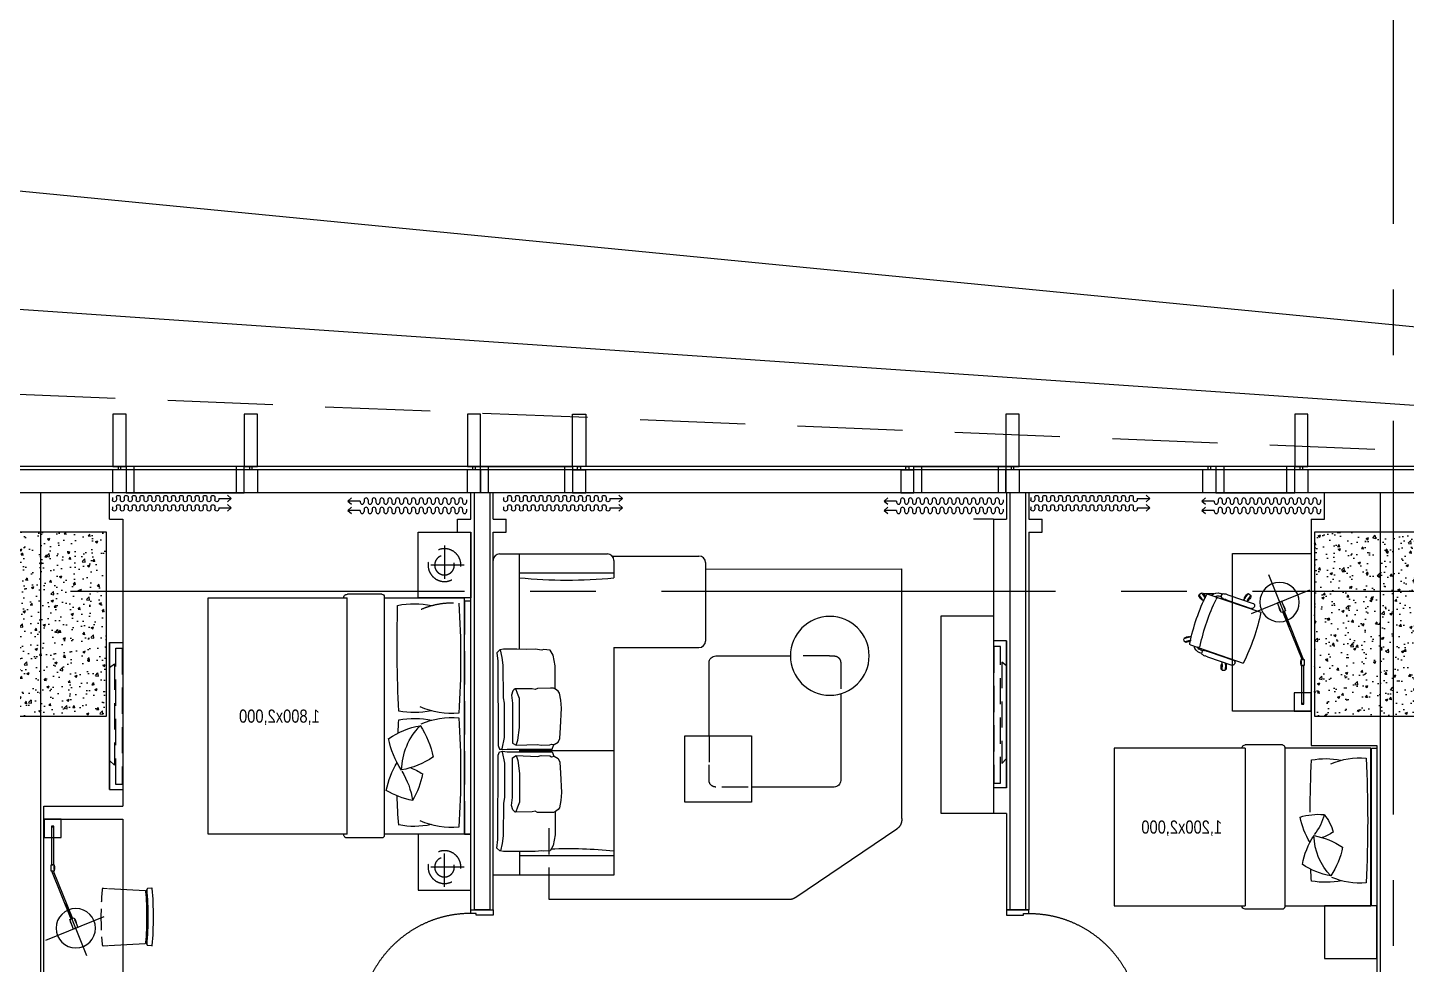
# Model space of a CAD drawing. Header units: millimetres. Extents: x 10000 to 302800, y 6800 to 229018.
# Drawn here: x 199378 to 209878, y 45836 to 52971 of the extents above; entities that cross this region are included whole.
import ezdxf
from ezdxf.enums import TextEntityAlignment as Align

# ---------------------------------------------------------------- set-up
doc = ezdxf.new("R2010")
doc.units = ezdxf.units.MM
doc.header["$LTSCALE"] = 400
doc.header["$MEASUREMENT"] = 0
for name, pattern in [('X-EXT_9F$0$DASHED', [3, 2, -1]), ('X-GRID_5~ROOF$0$CENTER2', [1.125, 0.75, -0.125, 0.125, -0.125]), ('X-ROOM TYPE-SR-2bay_1$0$CONTINOUS', [0]), ('X-ROOM TYPE-SR-2bay_1$0$DASHDOT', [1, 0.5, -0.25, 0, -0.25]), ('X-ROOM TYPE-SR-2bay_1$0$HIDDEN', [0.375, 0.25, -0.125]), ('X-ROOM TYPE-SR-2bay_1$0$X-ROOM TYPE-SR-1.3+1.7Bay$0$X-ROOM TYPE-SR-1.3+1.7Bay$0$HIDDEN2', [4.7625, 3.175, -1.5875]), ('X-ROOM TYPE-SR-2bay_1$0$X-ROOM TYPE-SR-2bay_1$0$HIDDEN2', [4.7625, 3.175, -1.5875]), ('X-ROOM TYPE-SR-2bay_1$0$X-ROOM TYPE-SR-2bay_1$0$PHANTOM2', [1.25, 0.625, -0.125, 0.125, -0.125, 0.125, -0.125]), ('X-ROOM TYPE-SR-2bay_1$0$X-ROOM TYPE-SR-3Bay$0$X-ROOM TYPE-SR-3Bay$0$HIDDEN2', [4.7625, 3.175, -1.5875])]:
    doc.linetypes.add(name, pattern=pattern)
doc.layers.get('0').update_dxf_attribs({"linetype": 'CONTINUOUS'})
for name, color, linetype in [('A-TXT1', 3, 'CONTINUOUS'), ('X-COL-9F$0$A-COL', 2, 'CONTINUOUS'), ('X-COL-9F$0$A-HAT', 252, 'CONTINUOUS'), ('X-EXT_9F$0$A-ELE3', 4, 'CONTINUOUS'), ('X-EXT_9F$0$A-ELES', 252, 'CONTINUOUS'), ('X-EXT_9F$0$A-OVHD', 7, 'X-EXT_9F$0$DASHED'), ('X-EXT_9F$0$A-WIN', 6, 'CONTINUOUS'), ('X-frame Hotel 9~19F$0$A-WINF', 4, 'CONTINUOUS'), ('X-GRID_5~ROOF$0$A-CEN1', 1, 'X-GRID_5~ROOF$0$CENTER2'), ('X-ROOM TYPE-SR-2bay_1$0$.WA_Built-in_Lower', 252, 'CONTINUOUS'), ('X-ROOM TYPE-SR-2bay_1$0$.WA_Curtain', 252, 'CONTINUOUS'), ('X-ROOM TYPE-SR-2bay_1$0$.WA_Door Swing', 252, 'CONTINUOUS'), ('X-ROOM TYPE-SR-2bay_1$0$.WA_FP_Furn', 252, 'X-ROOM TYPE-SR-2bay_1$0$CONTINOUS'), ('X-ROOM TYPE-SR-2bay_1$0$.WA_Furn', 252, 'CONTINUOUS'), ('X-ROOM TYPE-SR-2bay_1$0$.WA_Furn hidden', 252, 'CONTINUOUS'), ('X-ROOM TYPE-SR-2bay_1$0$.WA_Wall-Fin', 252, 'CONTINUOUS'), ('X-ROOM TYPE-SR-2bay_1$0$.WA_Wall-Finish', 252, 'CONTINUOUS'), ('X-ROOM TYPE-SR-2bay_1$0$A-WALD', 7, 'CONTINUOUS'), ('X-ROOM TYPE-SR-2bay_1$0$WA_Furn', 252, 'CONTINUOUS'), ('X-ROOM TYPE-SR-2bay_1$0$X-ROOM TYPE-SR-2bay_1$0$__Door-bomba', 252, 'CONTINUOUS'), ('X-ROOM TYPE-SR-2bay_1$0$X-ROOM TYPE-SR-2bay_1$0$ID_FP-FURN LOOSE', 252, 'CONTINUOUS'), ('X-ROOM TYPE-SR-2bay_1$0$X-ROOM TYPE-SR-3Bay$0$ID_FP-FURN LOOSE', 252, 'CONTINUOUS')]:
    doc.layers.add(name, color=color, linetype=linetype)
doc.styles.add('X-ROOM TYPE-SR-2bay_1$0$Hrtext', font='arial.ttf', dxfattribs={"width": 0.8})

# ---------------------------------------------------------------- blocks, each defined once
blk = doc.blocks.new('X-COL-9F$0$1200X1400_4~10F_C4A')
at = {"layer": 'X-COL-9F$0$A-HAT'}
h = blk.add_hatch(dxfattribs=at)
h.set_pattern_fill('AR-CONC', color=256)
h.set_pattern_definition([(50, (-225798.82, -65921.2), (182.18467, -15.93909), [19.05, -209.55]), (355, (-225798.82, -65921.2), (-35.24283, 191.05664), [15.24, -167.64]), (100.451, (-225783.63, -65922.53), (146.9425, 175.11669), [16.19, -178.09]), (46.1842, (-225798.82, -65870.4), (271.07904, -42.04233), [28.575, -314.325]), (96.6356, (-225776.23, -65873.9), (237.40423, 247.42556), [24.285, -267.135]), (351.184, (-225798.82, -65870.4), (237.4046, 247.42512), [22.86, -251.46]), (21, (-225773.42, -65883.1), (151.61488, -102.26552), [19.05, -209.55]), (326, (-225773.42, -65883.1), (61.80203, 184.18797), [15.24, -167.64]), (71.4514, (-225760.78, -65891.63), (213.41649, 81.92286), [16.19, -178.09]), (37.5, (-225798.817, -65921.206), (3.088603, 84.555039), [0, -165.608, 0, -170.18, 0, -168.275]), (7.5, (-225798.82, -65921.21), (66.819663, 100.180575), [0, -97.028, 0, -161.798, 0, -64.135]), (327.5, (-225855.46, -65921.206), (135.590595, -5.728744), [0, -63.5, 0, -198.12, 0, -262.89]), (317.5, (-225880.86, -65921.21), (148.12918, 25.42649), [0, -82.55, 0, -131.572, 0, -186.69])])
h.paths.add_polyline_path([(600, 1600), (-600, 1600), (-600, 200), (600, 200)])
at = {"layer": 'X-COL-9F$0$A-COL'}
blk.add_lwpolyline([(-600, 200), (600, 200), (600, 1600), (-600, 1600)], close=True, dxfattribs=at)
blk = doc.blocks.new('X-COL-9F')
at = {"layer": 'X-COL-9F$0$A-COL'}
for p in [(194599, 65921), (204999, 65921)]:
    blk.add_blockref('X-COL-9F$0$1200X1400_4~10F_C4A', p, dxfattribs=at)
blk = doc.blocks.new('X-frame Hotel 9~19F$0$frame_hotel(24Tglass)')
at = {"layer": 'X-frame Hotel 9~19F$0$A-WINF'}
for p, q in [((-50, 250), (50, 250)), ((-50, 74), (-50, 250)), ((50, 250), (50, 74)), ((-50, 74), (50, 74)), ((-11, 74), (-11, 50)), ((-11, 50), (11, 50)), ((11, 50), (11, 74))]:
    blk.add_line(p, q, dxfattribs=at)
blk = doc.blocks.new('X-frame Hotel 9~19F$0$operable window')
for p, q in [((600, 200), (0, 200)), ((0, 200), (0, 0)), ((60, 200), (60, 0)), ((540, 0), (540, 200)), ((600, 0), (600, 200)), ((0, 0), (600, 0))]:
    blk.add_line(p, q)
blk = doc.blocks.new('X-frame Hotel 9~19F')
at = {"layer": 'X-frame Hotel 9~19F$0$A-WINF'}
for p, q in [((196249, 68021), (195349, 68021)), ((195349, 68021), (195349, 67821)), ((195409, 68021), (195409, 67821)), ((196189, 67821), (196189, 68021)), ((196249, 67821), (196249, 68021)), ((198049, 67821), (198049, 68021)), ((198049, 68021), (198749, 68021)), ((198109, 67821), (198109, 68021)), ((198689, 68021), (198689, 67821)), ((198749, 68021), (198749, 67821)), ((201349, 67821), (201349, 68021)), ((201349, 68021), (202049, 68021)), ((201409, 67821), (201409, 68021)), ((201989, 68021), (201989, 67821)), ((202049, 68021), (202049, 67821)), ((195349, 67821), (196249, 67821)), ((198749, 67821), (198049, 67821)), ((202049, 67821), (201349, 67821))]:
    blk.add_line(p, q, dxfattribs=at)
for points in [[(195249, 68021), (195349, 68021), (195349, 68421), (195249, 68421)], [(197949, 68021), (198049, 68021), (198049, 68421), (197949, 68421)], [(202049, 68021), (202149, 68021), (202149, 68421), (202049, 68421)], [(204249, 68021), (204349, 68021), (204349, 68421), (204249, 68421)]]:
    blk.add_lwpolyline(points, close=True, dxfattribs=at)
at = {"layer": 'X-frame Hotel 9~19F$0$A-WINF', "color": 31, "true_color": 0xfecc66}
for points in [[(196249, 68021), (196349, 68021), (196349, 68421), (196249, 68421)], [(198849, 68021), (198749, 68021), (198749, 68421), (198849, 68421)]]:
    blk.add_lwpolyline(points, close=True, dxfattribs=at)
at = {"rotation": 180}
for p in [(195299, 68071), (196299, 68071), (197999, 68071), (202099, 68071), (203599, 68071), (204299, 68071)]:
    blk.add_blockref('X-frame Hotel 9~19F$0$frame_hotel(24Tglass)', p, dxfattribs=at)
at = {"xscale": -1, "rotation": 180}
for p in [(198799, 68071), (201299, 68071)]:
    blk.add_blockref('X-frame Hotel 9~19F$0$frame_hotel(24Tglass)', p, dxfattribs=at)
at = {"layer": 'X-frame Hotel 9~19F$0$A-WINF'}
blk.add_blockref('X-frame Hotel 9~19F$0$operable window', (203649, 67821), dxfattribs=at)
blk = doc.blocks.new('X-EXT_9F')
at = {"layer": 'X-EXT_9F$0$A-ELE3', "ltscale": 10}
blk.add_lwpolyline([(195249, 36521), (195249, 35721), (174649, 35721, -0.414214), (172349, 38021), (172349, 67371, -0.414214), (174649, 69671), (187999, 69671), (211949, 68021)], format="xyb", dxfattribs=at)
at = {"layer": 'X-EXT_9F$0$A-ELES'}
blk.add_lwpolyline([(195249, 36521), (195249, 35721), (174149, 35721, -0.414214), (171849, 38021), (171849, 67909, -0.056784), (171908, 68427), (172014, 68889, -0.349216), (174255, 70671), (188899, 70671), (216099, 68021)], format="xyb", dxfattribs=at)
at = {"layer": 'X-EXT_9F$0$A-ELES', "ltscale": 10}
blk.add_lwpolyline([(175649, 36721), (234349, 36721, 0.414214), (236149, 38521), (236149, 66021, 0.414214), (234349, 67821), (175649, 67821, 0.414214), (173849, 66021), (173849, 38521, 0.414214)], format="xyb", close=True, dxfattribs=at)
at = {"layer": 'X-EXT_9F$0$A-OVHD', "flags": 128}
blk.add_lwpolyline([(175049, 35721, -0.414214), (172749, 38021), (172749, 66571, -0.414214), (175049, 68871), (187149, 68871), (208149, 68021)], format="xyb", dxfattribs=at)
at = {"layer": 'X-EXT_9F$0$A-WIN', "ltscale": 10}
for points in [[(175649, 36521), (234349, 36521, 0.414214), (236349, 38521), (236349, 66021, 0.414214), (234349, 68021), (175649, 68021, 0.414214), (173649, 66021), (173649, 38521, 0.414214)], [(175649, 36545), (234349, 36545, 0.414214), (236325, 38521), (236325, 66021, 0.414214), (234349, 67997), (175649, 67997, 0.414214), (173673, 66021), (173673, 38521, 0.414214)]]:
    blk.add_lwpolyline(points, format="xyb", close=True, dxfattribs=at)
blk.add_blockref('X-frame Hotel 9~19F', (0, 0))
blk = doc.blocks.new('X-GRID_5~ROOF')
at = {"layer": 'X-GRID_5~ROOF$0$A-CEN1', "ltscale": 10}
blk.add_line((204999, 81871), (204999, 33068), dxfattribs=at)
blk.add_lwpolyline([(251927, 67071), (158517, 67071)], dxfattribs=at)
blk = doc.blocks.new('X-ROOM TYPE-SR-2bay_1$0$LAMP')
at = {"layer": 'X-ROOM TYPE-SR-2bay_1$0$.WA_Furn', "color": 8}
for p, q in [((72609, 26538), (72749, 26538)), ((72609, 26408), (72609, 26538)), ((72663, 26463), (72663, 26483)), ((72663, 26483), (72691, 26483)), ((72691, 26463), (72663, 26463)), ((72957, 26479), (72667, 26479)), ((72667, 26479), (72667, 26467)), ((72667, 26467), (72957, 26467)), ((72691, 26483), (72691, 26479)), ((72691, 26467), (72691, 26463)), ((72749, 26538), (72749, 26408)), ((72957, 26484), (72957, 26462)), ((73004, 26484), (72957, 26484)), ((72957, 26467), (72957, 26479)), ((72957, 26462), (73004, 26462)), ((72968, 26484), (72968, 26487)), ((72968, 26487), (72993, 26487)), ((72993, 26484), (72968, 26484)), ((72993, 26462), (72968, 26462)), ((72968, 26462), (72968, 26460)), ((72993, 26487), (72993, 26484)), ((72993, 26460), (72993, 26462)), ((73006, 26478), (73002, 26469)), ((73002, 26469), (73366, 26322)), ((73004, 26462), (73004, 26484)), ((73370, 26331), (73006, 26478)), ((73354, 26083), (73533, 26527)), ((72749, 26408), (72609, 26408)), ((72968, 26460), (72993, 26460)), ((73651, 26212), (73251, 26373)), ((73374, 26342), (73361, 26310)), ((73361, 26310), (73434, 26281)), ((73447, 26313), (73374, 26342)), ((73375, 26305), (73374, 26302)), ((73374, 26302), (73397, 26293)), ((73398, 26295), (73375, 26305)), ((73388, 26337), (73389, 26339)), ((73411, 26328), (73388, 26337)), ((73389, 26339), (73412, 26330)), ((73397, 26293), (73398, 26295)), ((73412, 26330), (73411, 26328)), ((73434, 26281), (73447, 26313))]:
    blk.add_line(p, q, dxfattribs=at)
blk.add_circle((73440, 26297), 150, dxfattribs=at)
blk = doc.blocks.new('X-ROOM TYPE-SR-2bay_1$0$A$C07D34A31')
at = {"layer": 'X-ROOM TYPE-SR-2bay_1$0$.WA_Furn'}
for p, q in [((0, 387), (3, 354)), ((2, 57), (17, 336)), ((438, 57), (423, 336)), ((440, 387), (437, 354))]:
    blk.add_line(p, q, dxfattribs=at)
at = {"layer": 'X-ROOM TYPE-SR-2bay_1$0$.WA_Furn', "linetype": 'X-ROOM TYPE-SR-2bay_1$0$HIDDEN'}
for p, q in [((0, 17), (2, 50)), ((440, 17), (438, 53))]:
    blk.add_line(p, q, dxfattribs=at)
at = {"layer": 'X-ROOM TYPE-SR-2bay_1$0$.WA_Furn'}
for centre, radius, start, end in [((3, 387), 3.23, 98.3031, 176.2573), ((220, -2025), 2425, 90, 95.1397), ((7, 355), 4, 185.2355, 275.1092), ((55, 435), 97.2, 238.7219, 252.0623), ((220, -2025), 2385, 90, 95.1092), ((26, 333), 9.17, 95.2592, 163.1912), ((220, -2035), 2385, 90, 94.6846), ((220, -2025), 2425, 84.8603, 90), ((220, -2025), 2385, 84.8908, 90), ((220, -2035), 2385, 85.3154, 90), ((385, 435), 97.2, 287.9377, 301.2781), ((414, 333), 9.17, 16.8088, 84.7408), ((433, 355), 4, 264.8908, 354.7645), ((437, 387), 3.23, 3.7427, 81.6969)]:
    blk.add_arc(centre, radius, start, end, dxfattribs=at)
at = {"layer": 'X-ROOM TYPE-SR-2bay_1$0$.WA_Furn', "linetype": 'X-ROOM TYPE-SR-2bay_1$0$HIDDEN'}
for centre, radius, start, end in [((9, 19), 9.51, 187.9798, 260.4792), ((220, 2425), 2425, 264.9811, 270), ((220, 2425), 2425, 270, 275.0189), ((431, 19), 9.51, 279.5208, 352.0202)]:
    blk.add_arc(centre, radius, start, end, dxfattribs=at)
blk = doc.blocks.new('X-ROOM TYPE-SR-2bay_1$0$窗帘')
for p, q in [((-375, 53), (-375, 71)), ((-375, -18), (-375, 0)), ((-345, 53), (-345, 71)), ((-345, -18), (-345, 0)), ((-315, 53), (-315, 71)), ((-315, -18), (-315, 0)), ((-285, 53), (-285, 71)), ((-285, -18), (-285, 0)), ((-255, 53), (-255, 71)), ((-255, -18), (-255, 0)), ((-225, 53), (-225, 71)), ((-225, -18), (-225, 0)), ((-195, 53), (-195, 71)), ((-195, -18), (-195, 0)), ((-165, 53), (-165, 71)), ((-165, -18), (-165, 0)), ((-135, 53), (-135, 71)), ((-135, -18), (-135, 0)), ((-105, 53), (-105, 71)), ((-105, -18), (-105, 0)), ((-75, 53), (-75, 71)), ((-75, -18), (-75, 0)), ((-45, 53), (-45, 71)), ((-45, -18), (-45, 0)), ((-15, 53), (-15, 71)), ((-15, -18), (-15, 0)), ((15, 53), (15, 71)), ((15, -18), (15, 0)), ((45, 53), (45, 71)), ((45, -18), (45, 0)), ((75, 53), (75, 71)), ((75, -18), (75, 0)), ((105, 53), (105, 71)), ((105, -18), (105, 0)), ((135, 53), (135, 71)), ((135, -18), (135, 0)), ((165, 53), (165, 71)), ((165, -18), (165, 0)), ((195, 53), (195, 71)), ((195, -18), (195, 0)), ((225, 53), (225, 71)), ((225, -18), (225, 0)), ((255, 53), (255, 71)), ((255, -18), (255, 0)), ((285, 53), (285, 71)), ((285, -18), (285, 0)), ((315, 53), (315, 71)), ((315, -18), (315, 0)), ((345, 53), (345, 71)), ((345, -18), (345, 0)), ((375, 53), (375, 71)), ((375, -18), (375, 0)), ((405, 53), (405, 71)), ((405, -18), (405, 0)), ((435, 62), (435, 71)), ((435, 62), (530, 62)), ((435, -9), (435, 0)), ((530, 62), (502, 87)), ((530, 62), (502, 37)), ((530, -9), (502, 16)), ((435, -9), (530, -9)), ((530, -9), (502, -34))]:
    blk.add_line(p, q)
for centre, start, end in [((-360, 71), 0, 180), ((-360, 0), 0, 180), ((-330, 53), 180, 0), ((-300, 71), 0, 180), ((-300, 0), 0, 180), ((-270, 53), 180, 0), ((-240, 71), 0, 180), ((-240, 0), 0, 180), ((-210, 53), 180, 0), ((-180, 71), 0, 180), ((-180, 0), 0, 180), ((-150, 53), 180, 0), ((-120, 71), 0, 180), ((-120, 0), 0, 180), ((-90, 53), 180, 0), ((-60, 71), 0, 180), ((-60, 0), 0, 180), ((-30, 53), 180, 0), ((0, 71), 0, 180), ((0, 0), 0, 180), ((30, 53), 180, 0), ((60, 71), 0, 180), ((60, 0), 0, 180), ((90, 53), 180, 0), ((120, 71), 0, 180), ((120, 0), 0, 180), ((150, 53), 180, 0), ((180, 71), 0, 180), ((180, 0), 0, 180), ((210, 53), 180, 0), ((240, 71), 0, 180), ((240, 0), 0, 180), ((270, 53), 180, 0), ((300, 71), 0, 180), ((300, 0), 0, 180), ((330, 53), 180, 0), ((360, 71), 0, 180), ((360, 0), 0, 180), ((390, 53), 180, 0), ((420, 71), 0, 180), ((420, 0), 0, 180), ((-330, -18), 180, 0), ((-270, -18), 180, 0), ((-210, -18), 180, 0), ((-150, -18), 180, 0), ((-90, -18), 180, 0), ((-30, -18), 180, 0), ((30, -18), 180, 0), ((90, -18), 180, 0), ((150, -18), 180, 0), ((210, -18), 180, 0), ((270, -18), 180, 0), ((330, -18), 180, 0), ((390, -18), 180, 0)]:
    blk.add_arc(centre, 15, start, end)
blk = doc.blocks.new('X-ROOM TYPE-SR-2bay_1$0$A$C77B47CFB')
at = {"layer": 'X-ROOM TYPE-SR-2bay_1$0$.WA_Furn'}
for p, q in [((50, 0, 0), (50, 920, 0)), ((50, 920, 0), (2447, 920, 0)), ((2497, 870, 0), (2497, 50, 0)), ((230, 720, 0), (50, 720, 0)), ((1010, 720, 0), (990, 720, 0)), ((1000, 720, 0), (1000, 0, 0)), ((1770, 720, 0), (2497, 720, 0)), ((2480, 13, 0), (2480, -648, 0)), ((1783, 0, 0), (50, 0, 0)), ((1783, 0, 0), (1783, -648, 0)), ((2447, 0, 0), (2314, 0, 0)), ((2430, -698, 0), (1833, -698, 0))]:
    blk.add_line(p, q, dxfattribs=at)
at = {"layer": 'X-ROOM TYPE-SR-2bay_1$0$.WA_Furn', "elevation": 0}
for points in [[(534, 447), (357, 447), (276, 462), (236, 486), (232, 535), (236, 550), (230, 600), (231, 666), (230, 738), (230, 793), (230, 842), (235, 869), (235, 869), (256, 891), (320, 883), (579, 883), (698, 881), (785, 881), (894, 881), (932, 881), (963, 881), (990, 872), (991, 858), (993, 849), (990, 814), (990, 471), (955, 457)], [(988, 850), (902, 834), (719, 834), (641, 834), (599, 841), (350, 844), (292, 851), (234, 863)], [(1466, 447), (1643, 447), (1724, 462), (1764, 486), (1768, 535), (1764, 550), (1770, 600), (1769, 666), (1770, 738), (1770, 793), (1770, 842), (1765, 869), (1765, 869), (1744, 891), (1680, 883), (1421, 883), (1302, 881), (1215, 881), (1106, 881), (1068, 881), (1037, 881), (1010, 872), (1009, 858), (1007, 849), (1010, 814), (1010, 471), (1045, 457)], [(1012, 850), (1098, 834), (1281, 834), (1359, 834), (1401, 841), (1650, 844), (1708, 851), (1766, 863)], [(960, 745), (922, 732), (825, 720), (606, 720), (567, 734), (531, 746), (530, 753)], [(1040, 745), (1078, 732), (1175, 720), (1394, 720), (1433, 734), (1469, 746), (1470, 753)], [(197, 0), (197, 720)], [(2350, 0), (2350, 720)]]:
    blk.add_lwpolyline(points, dxfattribs=at)
for points in [[(960, 745), (954, 583), (954, 583), (961, 554), (959, 488), (952, 474), (956, 454), (937, 425), (909, 412), (827, 407), (679, 399), (618, 405), (563, 414), (549, 425), (535, 446), (526, 461), (526, 482), (528, 581), (537, 599), (532, 622), (530, 753), (539, 761), (546, 770), (579, 780), (641, 771), (709, 771), (794, 771), (850, 771), (944, 771), (944, 771)], [(1040, 745), (1046, 583), (1046, 583), (1039, 554), (1041, 488), (1048, 474), (1044, 454), (1063, 425), (1091, 412), (1173, 407), (1321, 399), (1382, 405), (1437, 414), (1451, 425), (1465, 446), (1474, 461), (1474, 482), (1472, 581), (1463, 599), (1468, 622), (1470, 753), (1461, 761), (1454, 770), (1421, 780), (1359, 771), (1291, 771), (1206, 771), (1150, 771), (1056, 771), (1056, 771)]]:
    blk.add_lwpolyline(points, close=True, dxfattribs=at)
at = {"layer": 'X-ROOM TYPE-SR-2bay_1$0$.WA_Furn'}
for centre, radius, start, end in [((2447, 870, 0), 50, 0, 90), ((6032, 355, 0), 3735, 174.3863, 185.4483), ((-3485, 355, 0), 3735, 354.5517, 1.9026), ((2447, 50, 0), 50, 270, 0), ((1833, -648, 0), 50, 180, 270), ((2430, -648, 0), 50, 270, 0)]:
    blk.add_arc(centre, radius, start, end, dxfattribs=at)
blk = doc.blocks.new('X-ROOM TYPE-SR-2bay_1$0$A$C21AE4914')
at = {"layer": 'X-ROOM TYPE-SR-2bay_1$0$.WA_FP_Furn', "ltscale": 300}
blk.add_line((125, 1971), (125, 851), dxfattribs=at)
at = {"layer": 'X-ROOM TYPE-SR-2bay_1$0$.WA_FP_Furn', "linetype": 'X-ROOM TYPE-SR-2bay_1$0$HIDDEN', "ltscale": 2}
for p, q in [((1288, 1806, 0), (1288, 1569, 0)), ((1374, 1856, 0), (1671, 1856, 0)), ((2290, 1248, 0), (2290, 1026, 0))]:
    blk.add_line(p, q, dxfattribs=at)
at = {"layer": 'X-ROOM TYPE-SR-2bay_1$0$.WA_FP_Furn', "linetype": 'X-ROOM TYPE-SR-2bay_1$0$DASHDOT', "ltscale": 300, "elevation": 0}
for points in [[(825, 2520), (825, 625)], [(2317, 2517), (825, 2520), (825, 2520)]]:
    blk.add_lwpolyline(points, dxfattribs=at)
at = {"layer": 'X-ROOM TYPE-SR-2bay_1$0$.WA_FP_Furn', "ltscale": 300, "elevation": 0}
blk.add_lwpolyline([(125, 2158), (525, 2158), (525, 658), (125, 658)], dxfattribs=at)
at = {"layer": 'X-ROOM TYPE-SR-2bay_1$0$.WA_FP_Furn', "linetype": 'X-ROOM TYPE-SR-2bay_1$0$HIDDEN', "ltscale": 2, "elevation": 0}
for points in [[(1374, 1856), (1338, 1856, 0.414214), (1288, 1806)], [(1992, 858), (2240, 858, 0.414214), (2290, 908), (2290, 1026)]]:
    blk.add_lwpolyline(points, format="xyb", dxfattribs=at)
at = {"layer": 'X-ROOM TYPE-SR-2bay_1$0$.WA_FP_Furn', "ltscale": 200, "elevation": 0}
for points in [[(2290, 1248), (2290, 1806, 0.414214), (2240, 1856), (1671, 1856)], [(1288, 1569), (1288, 908, 0.414214), (1338, 858), (1966, 858)]]:
    blk.add_lwpolyline(points, format="xyb", dxfattribs=at)
blk.add_lwpolyline([(2474, 743), (2474, 1248), (1966, 1248), (1966, 743)], close=True, dxfattribs=at)
at = {"layer": 'X-ROOM TYPE-SR-2bay_1$0$.WA_FP_Furn', "linetype": 'X-ROOM TYPE-SR-2bay_1$0$DASHDOT', "ltscale": 300, "elevation": 0}
blk.add_lwpolyline([(861, 538), (1630, 17, 0.149832), (1686, 0), (3509, 0), (3509, 187)], format="xyb", dxfattribs=at)
at = {"layer": 'X-ROOM TYPE-SR-2bay_1$0$.WA_FP_Furn', "linetype": 'X-ROOM TYPE-SR-2bay_1$0$DASHDOT', "ltscale": 300}
blk.add_arc((911, 610, 0), 87.9, 169.8727, 235.0051, dxfattribs=at)
at = {"layer": 'X-ROOM TYPE-SR-2bay_1$0$.WA_Furn', "linetype": 'X-ROOM TYPE-SR-2bay_1$0$HIDDEN', "ltscale": 2}
blk.add_line((3509, 45, 0), (3509, 561, 0), dxfattribs=at)
at = {"layer": 'X-ROOM TYPE-SR-2bay_1$0$.WA_Furn'}
blk.add_circle((1371, 1857, 0), 300, dxfattribs=at)
at = {"layer": 'X-ROOM TYPE-SR-2bay_1$0$.WA_Furn hidden', "linetype": 'X-ROOM TYPE-SR-2bay_1$0$HIDDEN', "ltscale": 2, "elevation": 0}
for points in [[(121, 888), (71, 888), (71, 1928), (121, 1928)], [(61, 1037), (25, 1074), (25, 1782), (61, 1810)]]:
    blk.add_lwpolyline(points, close=True, dxfattribs=at)
at = {"layer": 'X-ROOM TYPE-SR-2bay_1$0$.WA_Wall-Fin'}
for p, q in [((25, 1971), (125, 1971)), ((25, 1971), (25, 851)), ((25, 851), (125, 851)), ((125, 851), (125, 658, 0)), ((125, 658, 0), (25, 658))]:
    blk.add_line(p, q, dxfattribs=at)
at = {"layer": 'X-ROOM TYPE-SR-2bay_1$0$.WA_Wall-Finish', "elevation": 0}
blk.add_lwpolyline([(25, 851), (25, 1971)], dxfattribs=at)
at = {"layer": 'X-ROOM TYPE-SR-2bay_1$0$.WA_Furn', "ltscale": 100, "xscale": -1, "rotation": 270}
blk.add_blockref('X-ROOM TYPE-SR-2bay_1$0$A$C77B47CFB', (3015, 137, 0), dxfattribs=at)
blk = doc.blocks.new('X-ROOM TYPE-SR-2bay_1$0$DOOR-900')
at = {"color": 8, "linetype": 'X-ROOM TYPE-SR-2bay_1$0$X-ROOM TYPE-SR-2bay_1$0$PHANTOM2', "ltscale": 200}
blk.add_arc((-28, -85), 844, 180, 270, dxfattribs=at)
at = {"layer": 'X-ROOM TYPE-SR-2bay_1$0$X-ROOM TYPE-SR-2bay_1$0$__Door-bomba'}
for points in [[(-900, 85), (-860, 85), (-860, -45), (-872, -45), (-872, -85), (-900, -85)], [(0, 85), (-40, 85), (-40, -45), (-28, -45), (-28, -85), (0, -85)], [(-28, -85), (-28, -929), (-68, -929), (-68, -85)]]:
    blk.add_lwpolyline(points, close=True, dxfattribs=at)
blk = doc.blocks.new('X-ROOM TYPE-SR-2bay_1')
blk.add_line((191079, 64646), (191199, 64646))
at = {"layer": 'X-ROOM TYPE-SR-2bay_1$0$.WA_FP_Furn'}
blk.add_line((187244, 67621), (187396, 67621), dxfattribs=at)
at = {"layer": 'X-ROOM TYPE-SR-2bay_1$0$.WA_FP_Furn', "ltscale": 0.2}
for p, q in [((185610, 67051), (185207, 66913)), ((185451, 67043), (185266, 66979)), ((185464, 67004), (185280, 66941)), ((185308, 67005), (185283, 67038)), ((185301, 67054), (185284, 67040)), ((185285, 67036), (185284, 67035)), ((185328, 67021), (185304, 67053)), ((185305, 67051), (185306, 67052)), ((185307, 67006), (185314, 66996)), ((185310, 67001), (185310, 67001)), ((185328, 67021), (185341, 67005)), ((185331, 67017), (185332, 67018)), ((185500, 67050), (185516, 67056)), ((185507, 67029), (185523, 67034)), ((185565, 67053), (185646, 67053)), ((185634, 67027), (185632, 67023)), ((185634, 67026), (185657, 67059)), ((185655, 67012), (185645, 66995)), ((185652, 67008), (185653, 67007)), ((185655, 67011), (185678, 67045)), ((185678, 67047), (185660, 67060)), ((185677, 67043), (185678, 67042)), ((191882, 65211), (191882, 67031)), ((191901, 67049), (192163, 67049)), ((192164, 65221), (192164, 67021)), ((185755, 66722), (185736, 66729)), ((185743, 66699), (185742, 66698)), ((185748, 66698), (185743, 66699)), ((185747, 66698), (185786, 66686)), ((185750, 66725), (185750, 66724)), ((185755, 66722), (185794, 66710)), ((185784, 66687), (185783, 66685)), ((185788, 66687), (185795, 66708)), ((193874, 66681), (193874, 65561)), ((185743, 66663), (185341, 66524)), ((185600, 66611), (185415, 66547)), ((185613, 66572), (185429, 66508)), ((185649, 66618), (185665, 66624)), ((185656, 66597), (185672, 66602)), ((185476, 66518), (185477, 66518)), ((185477, 66513), (185477, 66525)), ((185477, 66513), (185478, 66473)), ((185478, 66475), (185477, 66475)), ((185502, 66472), (185480, 66471)), ((185503, 66513), (185503, 66534)), ((185503, 66519), (185504, 66519)), ((185503, 66514), (185504, 66473)), ((185504, 66476), (185505, 66476)), ((185026, 65885), (185026, 64667)), ((185043, 65902), (185326, 65902)), ((185326, 65876), (186324, 65876)), ((185326, 65876), (185326, 64676)), ((186324, 65876), (186324, 64676)), ((191901, 65193), (192163, 65193)), ((185043, 64651), (185326, 64651)), ((186324, 64676), (185326, 64676))]:
    blk.add_line(p, q, dxfattribs=at)
for points in [[(191224, 67521), (191224, 67021), (191624, 67021), (191624, 67521)], [(184824, 67359), (184824, 66159), (185424, 66159), (185424, 67359)], [(184366, 64676), (184366, 65876), (184324, 65876), (184324, 64676)], [(191224, 64796), (191224, 65221), (191624, 65221), (191624, 64796)], [(184724, 64676), (184724, 64276), (184324, 64276), (184324, 64676)]]:
    blk.add_lwpolyline(points, close=True, dxfattribs=at)
for points in [[(191882, 67021), (191273, 67021), (191273, 65221), (191882, 65221)], [(192164, 65221), (193224, 65221), (193224, 67021), (192164, 67021)], [(185026, 64676), (184369, 64676), (184369, 65876), (185026, 65876)], [(194474, 65336), (193874, 65336), (193874, 63846), (194474, 63846)]]:
    blk.add_lwpolyline(points, dxfattribs=at)
for centre, radius, start, end in [((185287, 67032), 4.28, 127.0226, 209.5196), ((185285, 67039), 1.71, 127.0226, 217.0226), ((185394, 67093), 128, 209.5196, 225.3763), ((185302, 67052), 1.71, 36.4957, 126.4957), ((185307, 67004), 4.28, 225.3763, 307.0226), ((185309, 67048), 4.28, 44.5256, 127.0226), ((185220, 66961), 128, 28.6689, 44.5256), ((185329, 67021), 4.28, 307.0226, 28.6689), ((185614, 66569), 501, 106.8325, 109.0226), ((185301, 67478), 501, 289.0226, 291.2128), ((185542, 66807), 253, 103.7475, 106.8325), ((185506, 66954), 101, 96.4567, 103.7475), ((185391, 67246), 253, 291.2128, 294.2977), ((185479, 67031), 28.9, 342.4114, 55.6338), ((185495, 67054), 1.05, 89.8371, 96.4567), ((185453, 67109), 101, 294.2977, 301.5885), ((185505, 67023), 1.05, 301.5885, 308.2081), ((185537, 66994), 65.2, 47.1759, 109.0226), ((185537, 66994), 42.5, 65.4384, 109.0226), ((185563, 67017), 17.1, 109.0226, 205.9288), ((184164, 66337), 1539, 12.0301, 25.9288), ((185612, 67043), 8.55, 26.3678, 109.0226), ((184241, 66364), 1539, 11.5896, 26.3678), ((185744, 66971), 128, 137.5196, 153.3119), ((185656, 67011), 4.28, 235.0226, 316.6689), ((185565, 67096), 128, 316.6689, 332.5256), ((185677, 67046), 1.71, 325.0226, 55.0226), ((185675, 67038), 4.28, 332.5256, 55.0226), ((191901, 67031), 18.2, 90, 180.0028), ((192165, 67023), 25.8, 354.7004, 92.6747), ((186716, 67217), 1539, 191.3974, 206.7352), ((185276, 66963), 20.7, 159.217, 179.9791), ((185280, 66963), 24.6, 179.9791, 199.0226), ((185273, 66964), 17.7, 135.4526, 159.217), ((185280, 66963), 24.6, 199.0226, 218.0662), ((185271, 66966), 14.3, 109.0226, 135.4526), ((185277, 66960), 20.7, 218.0662, 238.8282), ((185276, 66958), 17.7, 238.8282, 262.5926), ((185275, 66954), 14.3, 262.5926, 289.0226), ((197621, 66562), 6320, 176.1944, 183.8056), ((191654, 66316), 661, 78.9056, 101.6159), ((181701, 66670), 10084, 357.0906, 1.6707), ((185747, 66697), 4.28, 163.0226, 244.6689), ((185800, 66809), 128, 244.6689, 260.5256), ((185755, 66723), 4.28, 81.3763, 163.0226), ((185736, 66601), 128, 65.5196, 81.3763), ((185779, 66687), 4.28, 260.5256, 343.0226), ((185787, 66688), 1.71, 253.0226, 343.0226), ((185787, 66714), 4.28, 343.0226, 65.5196), ((185763, 66137), 501, 106.8325, 109.0226), ((185450, 67046), 501, 289.0226, 291.2128), ((185691, 66375), 253, 103.7475, 106.8325), ((185655, 66522), 101, 96.4567, 103.7475), ((185540, 66814), 253, 291.2128, 294.2977), ((185644, 66621), 1.05, 89.8371, 96.4567), ((185628, 66599), 28.9, 342.4114, 55.6338), ((185602, 66676), 101, 294.2977, 301.5885), ((185655, 66591), 1.05, 301.5885, 308.2081), ((185651, 66664), 42.5, 289.0226, 332.6068), ((185686, 66661), 17.1, 192.0301, 289.0226), ((185651, 66664), 65.2, 289.0226, 350.8693), ((185740, 66671), 8.55, 289.0226, 11.5896), ((185425, 66530), 20.7, 159.217, 179.9791), ((185429, 66530), 24.6, 179.9791, 199.0226), ((185422, 66531), 17.7, 135.4526, 159.217), ((185429, 66530), 24.6, 199.0226, 218.0662), ((185420, 66534), 14.3, 109.0226, 135.4526), ((185426, 66528), 20.7, 218.0662, 238.8282), ((185425, 66525), 17.7, 238.8282, 262.5926), ((185424, 66522), 14.3, 262.5926, 289.0226), ((185599, 66498), 128, 172.6689, 188.5256), ((185476, 66514), 4.28, 91.0226, 172.6689), ((185477, 66480), 4.28, 188.5256, 271.0226), ((185480, 66473), 1.71, 181.0226, 271.0226), ((185502, 66473), 1.71, 271.5495, 1.5495), ((185504, 66514), 4.28, 9.3763, 91.0226), ((185505, 66480), 4.28, 271.0226, 353.5196), ((185382, 66494), 128, 353.5196, 9.3763), ((191366, 66761), 620, 265.2577, 293.0661), ((191656, 66783), 635, 258.2454, 280.5709), ((197527, 65692), 6226, 176.1658, 183.8342), ((191365, 65518), 593, 66.4309, 94.8797), ((192126, 65699), 624, 145.8861, 169.9439), ((191654, 65442), 661, 79.6741, 101.6159), ((191503, 65443), 614, 55.8051, 80.0249), ((191244, 65697), 507, 1.5211, 43.8303), ((184184, 65648), 7601, 2.6043, 3.3515), ((191235, 66060), 624, 325.8861, 349.9439), ((185043, 65885), 16.6, 90, 180), ((185327, 65878), 23.4, 354.7004, 92.6747), ((193342, 65326), 8948, 176.9524, 183.0476), ((184453, 65240), 563, 66.9339, 94.7423), ((184716, 65220), 577, 79.4291, 101.7546), ((171070, 65217), 13764, 0.7211, 2.373), ((191857, 66316), 614, 235.8051, 260.0249), ((191279, 65447), 598, 10.3935, 32.3303), ((191896, 65178), 589, 111.3638, 121.339), ((192179, 65789), 598, 190.3935, 211.2824), ((192274, 65382), 615, 148.7318, 170.9404), ((191561, 66058), 589, 280.3369, 301.339), ((187871, 65610), 3915, 355.3294, 358.5799), ((184969, 65159), 322, 138.841, 165.9835), ((184769, 64900), 473, 72.7653, 95.1033), ((185066, 65443), 347, 191.9157, 220.1247), ((184374, 65450), 543, 327.6697, 349.6065), ((191366, 65893), 620, 265.2577, 293.0661), ((184899, 64661), 558, 99.9751, 124.1949), ((184935, 65694), 535, 238.661, 248.6362), ((184342, 65223), 461, 316.1697, 358.4789), ((184334, 64893), 566, 10.0561, 34.1139), ((191656, 65916), 635, 258.2454, 280.5709), ((191901, 65211), 18.2, 180, 270), ((192165, 65219), 25.8, 267.3253, 5.2996), ((185143, 65222), 566, 190.0561, 214.1139), ((184452, 65386), 538, 265.1203, 293.5691), ((184578, 65454), 558, 279.9751, 304.1949), ((177931, 65268), 6903, 356.6485, 357.3957), ((184714, 65455), 600, 258.3841, 280.3259), ((185043, 64667), 16.6, 179.9971, 270), ((185327, 64674), 23.4, 267.3253, 5.2996)]:
    blk.add_arc(centre, radius, start, end, dxfattribs=at)
at = {"layer": 'X-ROOM TYPE-SR-2bay_1$0$.WA_Furn hidden', "linetype": 'X-ROOM TYPE-SR-2bay_1$0$HIDDEN', "ltscale": 2}
for points in [[(193878, 65599), (193928, 65599), (193928, 66638), (193878, 66638)], [(193938, 65747), (193974, 65784), (193974, 66492), (193938, 66520)]]:
    blk.add_lwpolyline(points, close=True, dxfattribs=at)
at = {"layer": 'X-ROOM TYPE-SR-2bay_1$0$.WA_Wall-Fin'}
for p, q in [((193874, 67621), (193874, 66681)), ((193974, 66681), (193874, 66681)), ((193974, 66681), (193974, 65561)), ((193874, 65561), (193874, 65436)), ((193974, 65561), (193874, 65561))]:
    blk.add_line(p, q, dxfattribs=at)
at = {"layer": 'X-ROOM TYPE-SR-2bay_1$0$.WA_Wall-Finish'}
for p, q in [((184724, 67621), (184724, 67821)), ((191054, 67621), (191054, 67821)), ((191224, 67621), (191224, 67821)), ((193974, 67621), (193974, 67821)), ((184824, 67621), (184724, 67621)), ((186974, 67621), (186874, 67621)), ((186874, 67521), (186874, 67621)), ((187244, 67621), (187144, 67621)), ((187244, 67621), (187244, 66694)), ((191054, 67621), (190954, 67621)), ((190954, 67521), (190954, 67621)), ((191324, 67621), (191224, 67621)), ((191324, 67521), (191324, 67621)), ((193974, 67621), (193874, 67621)), ((186974, 67521), (186874, 67521)), ((191054, 67521), (190954, 67521)), ((191054, 64646), (191054, 67521)), ((191224, 64646), (191224, 67521)), ((191324, 67521), (191224, 67521)), ((191054, 67048), (191054, 67401)), ((191224, 67087), (191224, 67377)), ((187144, 64646), (186974, 64646)), ((191224, 64646), (191054, 64646))]:
    blk.add_line(p, q, dxfattribs=at)
at = {"layer": 'X-ROOM TYPE-SR-2bay_1$0$.WA_Wall-Finish', "ltscale": 2}
for p, q in [((186974, 67821), (186974, 67621)), ((187144, 67821), (187144, 67621)), ((186974, 67521), (186974, 64646)), ((194474, 63746), (194474, 65436)), ((187144, 65380), (187144, 64646))]:
    blk.add_line(p, q, dxfattribs=at)
blk.add_lwpolyline([(184824, 67621), (184824, 65896), (184324, 65896), (184324, 63746)], dxfattribs=at)
at = {"layer": 'X-ROOM TYPE-SR-2bay_1$0$.WA_Wall-Finish'}
for points in [[(193974, 65561), (193974, 66681)], [(194474, 62341), (194474, 63576), (193874, 63576), (193874, 63746), (194474, 63746), (194474, 65436), (193874, 65436)]]:
    blk.add_lwpolyline(points, dxfattribs=at)
at = {"layer": 'X-ROOM TYPE-SR-2bay_1$0$A-WALD'}
for p, q in [((184299, 67821), (184299, 58871)), ((186999, 67821), (186999, 64646)), ((187119, 67821), (187119, 64646)), ((191079, 67821), (191079, 64646)), ((191199, 67821), (191199, 64646)), ((186999, 64646), (187119, 64646)), ((191079, 64646), (191199, 64646))]:
    blk.add_line(p, q, dxfattribs=at)
blk.add_lwpolyline([(194499, 59871), (194499, 67821)], dxfattribs=at)
at = {"layer": 'X-ROOM TYPE-SR-2bay_1$0$X-ROOM TYPE-SR-2bay_1$0$ID_FP-FURN LOOSE', "linetype": 'X-ROOM TYPE-SR-2bay_1$0$X-ROOM TYPE-SR-2bay_1$0$HIDDEN2', "ltscale": 0.2}
blk.add_lwpolyline([(191271, 66996), (191271, 65221), (191224, 65221), (191224, 66996)], close=True, dxfattribs=at)
blk.add_arc((191365, 66391), 593, 66.4309, 94.8797, dxfattribs=at)
at = {"layer": 'X-ROOM TYPE-SR-2bay_1$0$X-ROOM TYPE-SR-3Bay$0$ID_FP-FURN LOOSE', "linetype": 'X-ROOM TYPE-SR-2bay_1$0$X-ROOM TYPE-SR-3Bay$0$X-ROOM TYPE-SR-3Bay$0$HIDDEN2', "ltscale": 0.2}
for p, q in [((191424, 67421), (191424, 67121)), ((191274, 67271), (191574, 67271)), ((191424, 64821), (191424, 65121)), ((191274, 64971), (191574, 64971))]:
    blk.add_line(p, q, dxfattribs=at)
for centre, radius in [((191424, 67271), 125), ((191424, 67271), 75), ((191424, 64971), 125), ((191424, 64971), 75)]:
    blk.add_circle(centre, radius, dxfattribs=at)
at = {"linetype": 'X-ROOM TYPE-SR-2bay_1$0$X-ROOM TYPE-SR-1.3+1.7Bay$0$X-ROOM TYPE-SR-1.3+1.7Bay$0$HIDDEN2', "ltscale": 0.2}
blk.add_blockref('X-ROOM TYPE-SR-2bay_1$0$A$C21AE4914', (187119, 64723), dxfattribs=at)
at = {"layer": 'X-ROOM TYPE-SR-2bay_1$0$.WA_Curtain', "xscale": -1, "rotation": 179.9999975420657}
for p in [(185127, 67750), (187546, 67750), (191631, 67750)]:
    blk.add_blockref('X-ROOM TYPE-SR-2bay_1$0$窗帘', p, dxfattribs=at)
at = {"layer": 'X-ROOM TYPE-SR-2bay_1$0$.WA_Curtain', "rotation": 180.0000025613207}
for p in [(186584, 67769), (190599, 67769), (193578, 67769)]:
    blk.add_blockref('X-ROOM TYPE-SR-2bay_1$0$窗帘', p, dxfattribs=at)
at = {"layer": 'X-ROOM TYPE-SR-2bay_1$0$.WA_Door Swing', "rotation": 270}
blk.add_blockref('X-ROOM TYPE-SR-2bay_1$0$DOOR-900', (187059, 63746), dxfattribs=at)
at = {"layer": 'X-ROOM TYPE-SR-2bay_1$0$.WA_Door Swing', "xscale": -1.000000000000001, "rotation": 90}
blk.add_blockref('X-ROOM TYPE-SR-2bay_1$0$DOOR-900', (191139, 63746), dxfattribs=at)
at = {"layer": 'X-ROOM TYPE-SR-2bay_1$0$.WA_Furn', "ltscale": 4, "xscale": -1.000000000000001, "rotation": 90}
blk.add_blockref('X-ROOM TYPE-SR-2bay_1$0$A$C07D34A31', (194040, 64811), dxfattribs=at)
at = {"layer": 'X-ROOM TYPE-SR-2bay_1$0$WA_Furn'}
for p, rotation in [((211362, -6451), 90), ((167935, 137945), 270)]:
    blk.add_blockref('X-ROOM TYPE-SR-2bay_1$0$LAMP', p, dxfattribs=dict(at, rotation=rotation))
at = {"layer": 'X-ROOM TYPE-SR-2bay_1$0$.WA_Built-in_Lower', "ltscale": 2, "style": 'X-ROOM TYPE-SR-2bay_1$0$Hrtext', "width": 0.8}
for s, p in [('1,800x2,000', (192681, 66121)), ('1,200x2,000', (185810, 65276))]:
    blk.add_text(s, height=100, dxfattribs=at).set_placement(p, align=Align.MIDDLE_CENTER)
blk = doc.blocks.new('X-INT-HOTEL-9F~20F')
at = {"xscale": -1}
blk.add_blockref('X-ROOM TYPE-SR-2bay_1', (389198, 0), dxfattribs=at)
blk = doc.blocks.new('X-BASE-9F')
for name in ['X-GRID_5~ROOF', 'X-EXT_9F', 'X-COL-9F']:
    blk.add_blockref(name, (0, 0))
blk.add_blockref('X-INT-HOTEL-9F~20F', (0, 0))

msp = doc.modelspace()

# ---------------------------------------------------------------- block references
at = {"layer": 'A-TXT1'}
msp.add_blockref('X-BASE-9F', (4779, -18394), dxfattribs=at)

doc.saveas('drawing.dxf')
